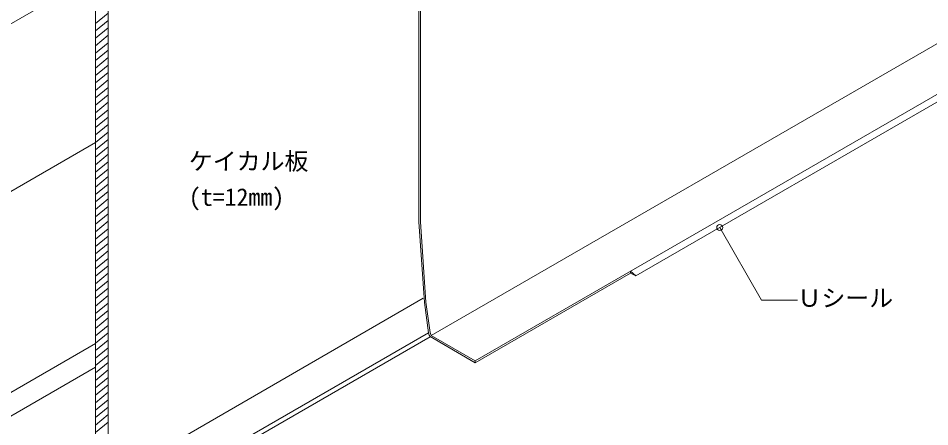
# Model space of a CAD drawing. Units: millimetres, scale not verified. Extents: x -1380 to 1380, y -955 to 955.
# Drawn here: x -313 to 449, y -286 to 56 of the extents above; entities that cross this region are included whole.
import ezdxf
from ezdxf.enums import TextEntityAlignment as Align

# ---------------------------------------------------------------- set-up
doc = ezdxf.new("R2010")
doc.units = ezdxf.units.MM
doc.header["$LTSCALE"] = 3
for name, color, linetype, lineweight in [('0-2_KUTAI', 3, 'Continuous', 18), ('0-3_BOUSUI', 1, 'Continuous', 18), ('0-4_MOJI', 7, 'Continuous', 18), ('0-5_HATCH', 9, 'Continuous', 18), ('0-6_KANAMONO', 4, 'Continuous', 18), ('0-7_BUHIN', 7, 'Continuous', 9)]:
    doc.layers.add(name, color=color, linetype=linetype, lineweight=lineweight)
doc.styles.add('ＭＳ ゴシック', font='')
doc.styles.get('ＭＳ ゴシック').set_extended_font_data('MS Gothic')

msp = doc.modelspace()

# ---------------------------------------------------------------- linework, layer by layer
at = {"layer": '0-2_KUTAI'}
for p, q in [((-551.709, -83.059), (-248.6, 91.941)), ((-551.709, -223.059), (-248.6, -48.059))]:
    msp.add_line(p, q, dxfattribs=at)
at = {"layer": '0-3_BOUSUI'}
for p, q in [((31.987, -209.556), (900, 291.592)), ((68.717, -230.762), (900, 249.179)), ((202.951, -159.762), (900, 242.679)), ((-672.953, -461.059), (-248.6, -216.059)), ((-655.632, -471.059), (-248.6, -236.059)), ((68.717, -232.262), (68.717, -230.762))]:
    msp.add_line(p, q, dxfattribs=at)
for points in [[(68.717, -230.762), (31.987, -209.556), (31.563, -208.678), (31.087, -206.909), (27.543, -181.655), (22.899, -114.388), (22.899, 154.71), (25.93, 216.022), (25.93, 253.493), (25.534, 254.826), (24.578, 255.835), (-51.294, 299.64), (-59.693, 301.89), (-211.355, 405.373), (-223.337, 417.355), (-278.045, 448.941)], [(68.717, -232.262), (30.991, -210.481), (30.34, -209.133), (29.812, -207.169), (26.251, -181.79), (21.6, -114.433), (21.6, 154.742), (24.631, 216.054), (24.631, 253.304), (24.377, 254.158), (23.765, 254.804), (-51.796, 298.429), (-60.242, 300.693), (-212.187, 404.368), (-224.135, 416.316), (-278.045, 447.441)], [(68.717, -232.262), (198.621, -157.262), (198.621, -155.762)], [(198.621, -157.262), (202.951, -159.762), (198.621, -155.762)]]:
    msp.add_lwpolyline(points, dxfattribs=at)
at = {"layer": '0-4_MOJI'}
for p, q in [((273.107, -119.258), (308.107, -179.88)), ((308.107, -179.88), (338.107, -179.88))]:
    msp.add_line(p, q, dxfattribs=at)
msp.add_circle((273.107, -119.258), 2.5, dxfattribs=at)
at = {"layer": '0-5_HATCH'}
for p, q in [((-248.6, 51.363), (-238.208, 60.083)), ((-248.6, 45.146), (-238.208, 53.866)), ((-248.6, 38.929), (-238.208, 47.649)), ((-248.6, 32.712), (-238.208, 41.432)), ((-248.6, 26.495), (-238.208, 35.215)), ((-248.6, 20.278), (-238.208, 28.998)), ((-248.6, 14.061), (-238.208, 22.781)), ((-248.6, 7.844), (-238.208, 16.564)), ((-248.6, 1.627), (-238.208, 10.347)), ((-248.6, -4.59), (-238.208, 4.13)), ((-248.6, -10.807), (-238.208, -2.087)), ((-248.6, -17.024), (-238.208, -8.304)), ((-248.6, -23.241), (-238.208, -14.521)), ((-248.6, -29.458), (-238.208, -20.738)), ((-248.6, -35.675), (-238.208, -26.955)), ((-248.6, -41.892), (-238.208, -33.172)), ((-248.6, -48.109), (-238.208, -39.389)), ((-248.6, -54.326), (-238.208, -45.606)), ((-248.6, -60.543), (-238.208, -51.823)), ((-248.6, -66.76), (-238.208, -58.04)), ((-248.6, -72.977), (-238.208, -64.257)), ((-248.6, -79.194), (-238.208, -70.474)), ((-248.6, -85.411), (-238.208, -76.691)), ((-248.6, -91.628), (-238.208, -82.908)), ((-248.6, -97.845), (-238.208, -89.125)), ((-248.6, -104.062), (-238.208, -95.342)), ((-248.6, -110.279), (-238.208, -101.559)), ((-248.6, -116.496), (-238.208, -107.776)), ((-248.6, -122.713), (-238.208, -113.993)), ((-248.6, -128.93), (-238.208, -120.21)), ((-248.6, -135.147), (-238.208, -126.427)), ((-248.6, -141.364), (-238.208, -132.644)), ((-248.6, -147.581), (-238.208, -138.861)), ((-248.6, -153.798), (-238.208, -145.078)), ((-248.6, -160.015), (-238.208, -151.295)), ((-248.6, -166.232), (-238.208, -157.512)), ((-248.6, -172.449), (-238.208, -163.729)), ((-248.6, -178.666), (-238.208, -169.946)), ((-248.6, -184.883), (-238.208, -176.163)), ((-248.6, -191.1), (-238.208, -182.38)), ((-248.6, -197.317), (-238.208, -188.597)), ((-248.6, -203.534), (-238.208, -194.814)), ((-248.6, -209.751), (-238.208, -201.031)), ((-248.6, -215.968), (-238.208, -207.248)), ((-248.6, -222.185), (-238.208, -213.465)), ((-248.6, -228.402), (-238.208, -219.682)), ((-248.6, -234.619), (-238.208, -225.899)), ((-248.6, -240.836), (-238.208, -232.116)), ((-248.6, -247.053), (-238.208, -238.333)), ((-248.6, -253.27), (-238.208, -244.55)), ((-248.6, -259.487), (-238.208, -250.767)), ((-248.6, -265.704), (-238.208, -256.984)), ((-248.6, -271.921), (-238.208, -263.201)), ((-248.6, -278.138), (-238.208, -269.418)), ((-248.6, -284.355), (-238.208, -275.635)), ((-248.6, -290.572), (-238.208, -281.852))]:
    msp.add_line(p, q, dxfattribs=at)
at = {"layer": '0-6_KANAMONO'}
for p, q in [((-236.116, -329.385), (25.35, -178.428)), ((-229.996, -357.169), (29.812, -207.169)), ((-228.793, -360.53), (31.045, -210.512))]:
    msp.add_line(p, q, dxfattribs=at)
at = {"layer": '0-7_BUHIN'}
msp.add_lwpolyline([(-248.6, -352.959), (-248.6, 96.941), (-238.208, 90.941), (-238.208, -358.959)], close=True, dxfattribs=at)

# ---------------------------------------------------------------- texts
at = {"layer": '0-4_MOJI', "style": 'ＭＳ ゴシック'}
for s, p in [('ケイカル板', (-170.674, -75.499)), ('(t=12mm)', (-170.674, -105.499)), ('Ｕシール', (338.107, -189.88))]:
    msp.add_text(s, height=14.66, dxfattribs=at).set_placement(p, align=Align.BOTTOM_LEFT)

doc.saveas('drawing.dxf')
